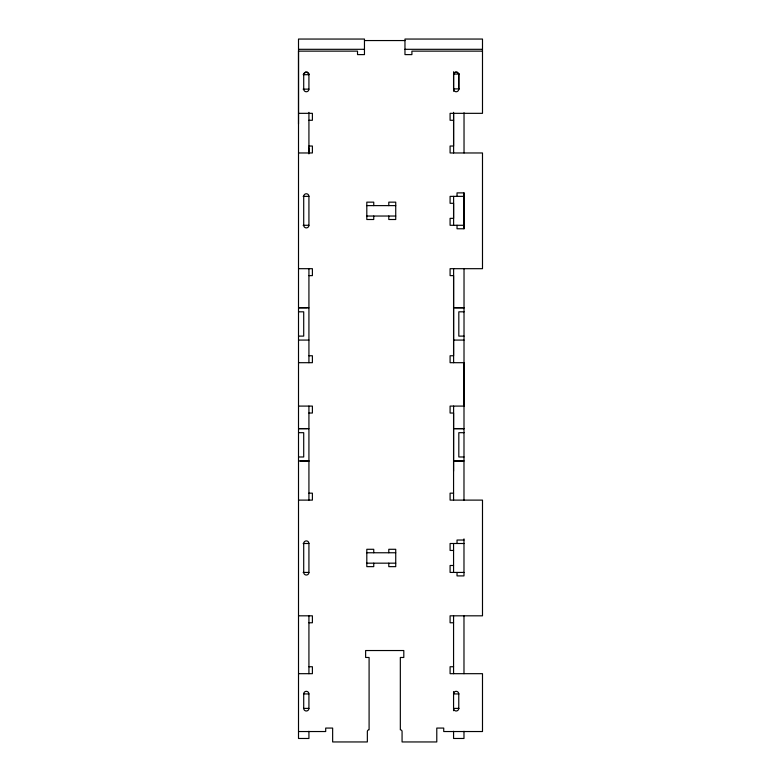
<?xml version="1.0" encoding="UTF-8"?>
<svg xmlns="http://www.w3.org/2000/svg" width="781" height="781" viewBox="0 0 781 781"><rect width="100%" height="100%" fill="white"/><g stroke="black" fill="none" stroke-linecap="round" stroke-linejoin="round"><path stroke-width="1.17" d="M298.508 124.042L298.508 51.136L357.522 51.136L357.522 54.611L364.463 54.611L364.463 39.05L298.508 39.05L298.508 738.475L308.925 738.475L308.925 731.28M308.925 152.969L308.925 112.347M303.711 74.254L305.371 72.223L307.236 72.213L308.69 73.336A1.923 1.923 0 0 1 308.925 74.254L308.925 89.141A2.607 2.607 0 0 1 306.318 91.748A2.607 2.607 0 0 1 303.711 89.141L303.711 74.254A1.923 1.923 0 0 1 303.946 73.336L305.4 72.213L307.265 72.223L308.925 74.254M453.566 74.254L455.216 72.223L457.09 72.213L458.535 73.336A1.923 1.923 0 0 1 458.769 74.254L458.769 89.141A2.607 2.607 0 0 1 456.163 91.748A2.607 2.607 0 0 1 453.566 89.141L453.566 74.254A1.923 1.923 0 0 1 453.8 73.336L455.245 72.213L457.119 72.223L458.769 74.254M364.463 40.553L404.968 40.553M298.508 49.31L364.463 49.31M404.968 49.31L482.492 49.31M482.492 51.136L411.909 51.136L411.909 54.611L404.968 54.611L404.968 39.05L482.492 39.05L482.492 113.333L450.09 113.333L450.09 120.284L453.566 120.284M453.615 74.068L459.404 74.068M303.135 74.683L308.925 74.683M453.615 88.897L459.404 88.897M303.135 89.141L308.925 89.141M298.508 113.333L312.39 113.333L312.39 120.284L308.925 120.284M308.925 146.027L312.39 146.027L312.39 152.969L298.508 152.969M303.135 196.363L308.925 196.363L308.925 225.289A2.607 2.607 0 0 1 306.318 227.896A2.607 2.607 0 0 1 303.711 225.289L303.711 196.363A2.607 2.607 0 0 1 306.318 193.756A2.607 2.607 0 0 1 308.925 196.363M464.031 196.363L450.09 196.363L450.09 203.304L453.566 203.304L453.566 218.348L450.09 218.348L450.09 225.289L464.031 225.289M366.777 205.618L395.703 205.618M366.777 216.034L395.703 216.034M303.135 225.289L308.925 225.289M298.508 268.684L312.39 268.684L312.39 275.625L308.925 275.625M298.508 307.704L307.187 307.704M455.352 307.704L464.031 307.704M298.508 307.851L308.925 307.851M453.615 307.851L464.031 307.851M298.508 311.814L303.711 311.814L303.711 336.113L298.508 336.113M464.031 311.814L458.818 311.814L458.818 336.113L464.031 336.113M298.508 340.077L308.925 340.077M453.615 340.077L464.031 340.077M308.925 355.755L312.39 355.755L312.39 362.696L298.508 362.696M464.031 362.696L450.09 362.696L450.09 355.755L453.566 355.755L453.566 275.625L450.09 275.625L450.09 268.684L482.492 268.684L482.492 152.969L450.09 152.969L450.09 146.027L453.566 146.027L453.566 112.347M298.508 406.091L312.39 406.091L312.39 413.032L308.925 413.032M464.031 406.091L450.09 406.091L450.09 413.032L453.566 413.032L453.566 500.113M298.508 428.574L307.187 428.574M455.352 428.574L464.031 428.574M298.508 428.72L308.925 428.72M453.615 428.72L464.031 428.72M298.508 432.684L303.711 432.684L303.711 456.983L298.508 456.983M464.031 432.684L458.818 432.684L458.818 456.983L464.031 456.983M298.508 460.946L308.925 460.946M453.615 460.946L464.031 460.946M300.246 461.083L308.925 461.083M453.615 461.083L462.293 461.083M453.566 471.177L453.615 406.091M308.925 493.162L312.39 493.162L312.39 500.113L298.508 500.113M453.566 493.162L450.09 493.162L450.09 500.113L482.492 500.113L482.492 615.818L450.09 615.818L450.09 622.769L453.566 622.769M463.982 540.032L457.031 540.032L457.031 543.498M303.135 543.498L308.925 543.498L308.925 572.434A2.607 2.607 0 0 1 306.318 575.031A2.607 2.607 0 0 1 303.711 572.434L303.711 543.498A2.607 2.607 0 0 1 306.318 540.901A2.607 2.607 0 0 1 308.925 543.498M463.982 543.498L450.09 543.498L450.09 550.449L453.566 550.449M366.777 552.763L395.703 552.763M366.777 563.169L395.703 563.169M453.566 565.483L450.09 565.483L450.09 572.434L463.982 572.434M303.135 572.434L308.925 572.434M298.508 615.818L312.39 615.818L312.39 622.769L308.925 622.769M308.925 666.74L312.39 666.74L312.39 673.681L298.508 673.681M453.566 666.74L450.09 666.74L450.09 673.681L482.492 673.681L482.492 731.533L443.725 731.533L443.725 728.068L436.784 728.068L436.784 741.95L402.069 741.95L402.069 731.533A1.738 1.738 0 0 0 400.331 729.796L400.331 657.475L403.806 657.475L403.806 650.534L365.625 650.534L365.625 657.475L369.091 657.475L369.091 729.796A1.738 1.738 0 0 0 367.353 731.533L367.353 741.95L332.647 741.95L332.647 728.068L325.697 728.068L325.697 731.533L298.508 731.533M303.497 693.928L308.925 693.928L308.925 708.396A2.607 2.607 0 0 1 306.318 710.993A2.607 2.607 0 0 1 303.711 708.396L303.711 693.928A2.607 2.607 0 0 1 306.318 691.322A2.607 2.607 0 0 1 308.925 693.928M458.984 693.928L453.566 693.928A2.607 2.607 0 0 1 456.163 691.322A2.607 2.607 0 0 1 458.769 693.928L458.769 708.396A2.607 2.607 0 0 1 456.163 710.993A2.607 2.607 0 0 1 453.566 708.396L458.984 708.396M303.497 708.396L308.925 708.396M464.031 112.767L464.031 152.969M464.031 192.887L464.031 228.765M464.031 268.684L463.982 500.113M463.982 362.696L463.982 406.091M463.982 538.87L463.982 575.9L457.031 575.9L457.031 572.434M463.982 615.818L463.982 673.681M463.982 731.28L463.982 738.475L453.566 738.475L453.566 731.28M458.818 74.068L458.818 88.897M457.031 196.363L457.031 192.887L463.982 192.887L463.982 228.765L457.031 228.765L457.031 225.289M453.615 71.754L453.615 91.211M453.615 113.333L453.615 152.969M453.615 196.363L453.615 225.289M453.615 268.684L453.615 362.696M453.566 543.498L453.566 572.434M453.566 615.818L453.566 673.681M453.566 691.615L453.566 710.71M388.792 205.618L388.792 202.152L395.733 202.152L395.733 219.51L388.792 219.51L388.792 216.034M388.792 552.763L388.792 549.287L395.733 549.287L395.733 566.645L388.792 566.645L388.792 563.169M373.748 205.618L373.748 202.152L366.806 202.152L366.806 219.51L373.748 219.51L373.748 216.034M373.748 552.763L373.748 549.287L366.806 549.287L366.806 566.645L373.748 566.645L373.748 563.169M308.925 147.765L308.925 153.916M308.925 268.684L308.925 362.696M308.925 406.091L308.925 500.113M308.925 615.818L308.925 673.681"/></g></svg>
